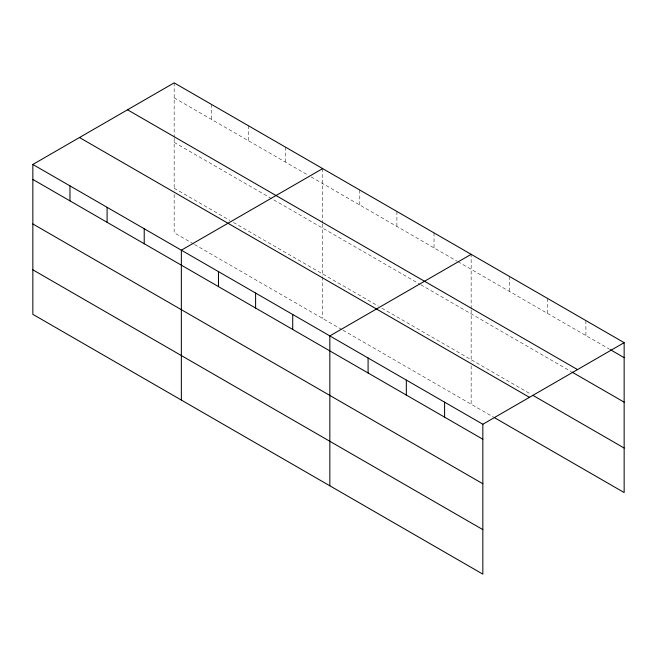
<?xml version="1.0" encoding="UTF-8"?>
<svg xmlns="http://www.w3.org/2000/svg" width="657" height="657" viewBox="0 0 657 657"><rect width="100%" height="100%" fill="white"/><g stroke="black" fill="none" stroke-linecap="round" stroke-linejoin="round"><path stroke-width="0.49" stroke-dasharray="3.29 2.46" d="M471.151 309.792L471.151 361.728M471.151 308.782L471.151 254.333M174.162 97.86L307.632 174.918M311.172 176.955L457.009 261.158M457.896 261.667L609.376 349.122M174.162 142.372L419.889 284.243M420.776 284.752L571.122 371.558M174.162 188.231L229.851 220.382M233.383 222.427L378.342 306.121M381.881 308.158L531.135 394.331M193.61 243.977L174.162 232.75L174.162 194.308M194.488 244.486L342.108 329.707M342.987 330.216L493.752 417.261M585.904 320.583L585.904 335.571M547.651 298.5L547.651 313.488M509.405 276.416L509.405 291.404M471.151 365.768L471.151 404.219M434.031 232.898L434.031 247.886M396.91 211.464L396.91 226.46M359.781 190.037L359.781 205.025M322.661 168.603L322.661 223.043M322.661 224.053L322.661 275.989M322.661 276.999L322.661 318.481M285.532 147.168L285.532 162.156M248.412 125.733L248.412 140.721M211.283 104.299L211.283 119.287M174.162 82.864L174.162 137.313M174.162 138.323L174.162 190.259"/><path stroke-width="0.99" d="M482.838 483.757L482.838 424.25L32.85 164.455L32.85 314.333L482.838 574.136L482.838 483.757L32.85 223.955M494.622 417.77L624.15 492.545L624.15 342.667L174.162 82.864L32.85 164.455M322.661 168.603L181.348 250.186L181.348 400.072M471.151 254.333L329.839 335.916L329.839 485.802M482.838 424.25L624.15 342.667M610.238 349.623L624.15 357.654M127.532 109.793L577.519 369.587M571.992 372.059L624.15 402.166M532.876 395.333L624.15 448.033M79.481 137.527L529.468 397.329M32.85 179.443L482.838 439.237M32.85 269.822L482.838 529.616M444.592 402.166L444.592 417.154M406.338 380.083L406.338 395.071M368.092 357.999L368.092 372.995M292.718 314.489L292.718 329.477M255.598 293.055L255.598 308.043M218.469 271.62L218.469 286.608M144.22 228.751L144.22 243.739M107.099 207.316L107.099 222.312M69.971 185.89L69.971 200.878"/></g></svg>
